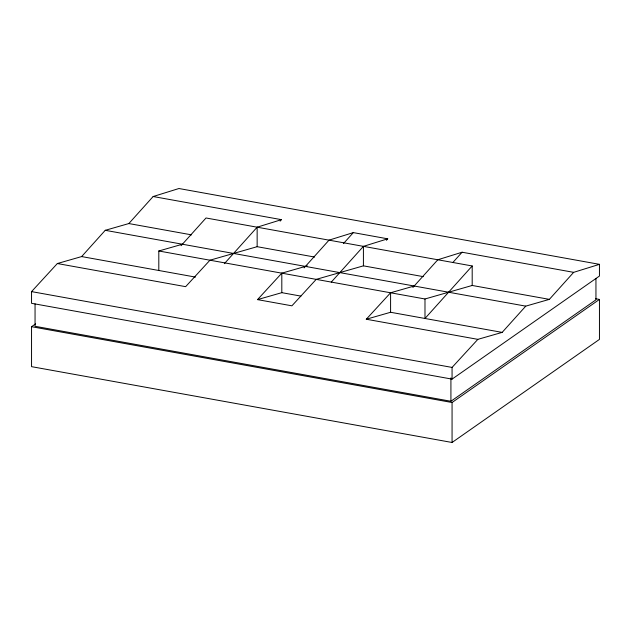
<?xml version="1.0" encoding="UTF-8"?>
<svg xmlns="http://www.w3.org/2000/svg" width="631" height="631" viewBox="0 0 631 631"><rect width="100%" height="100%" fill="white"/><g stroke="black" fill="none" stroke-linecap="round" stroke-linejoin="round"><path stroke-width="0.95" d="M128.842 223.555L153.144 196.525L178.936 188.519L599.45 264.342L599.45 276.039L452.064 379.121L31.55 303.306L31.55 291.609L57.342 263.537L81.644 256.572L105.243 230.315L128.842 223.555L191.54 234.858M181.097 245.688L206.014 217.979L472.193 265.966L472.193 285.464L424.986 298.984L158.807 250.988L158.807 270.486M224.368 263.663L257.148 227.192L281.45 219.659L280.132 221.118M304.103 267.867L329.019 240.151L353.321 232.61L387.718 238.818L386.401 240.277M343.469 243.574L353.321 232.61M331.291 282.089L363.417 246.358L387.718 238.818M412.879 287.476L437.796 259.767L462.097 252.226L573.658 272.34L599.45 264.342M452.9 262.457L462.097 252.226M472.193 265.966L424.986 318.474L424.986 298.984M414.188 286.017L390.589 292.776L366.288 319.231L477.856 339.352L502.158 332.387L525.757 306.138L549.356 299.37L573.658 272.34M423.306 276.646L363.417 265.848L316.21 279.367L291.908 305.822L257.511 299.622L281.812 273.168L307.305 265.864M452.064 379.121L452.064 367.423L477.856 339.352M595.577 298.731L599.45 299.425L599.45 339.391L452.064 442.481L31.55 366.658L31.55 326.7L35.581 323.884M35.052 303.874L35.052 326.29L450.92 401.269L595.948 299.835L595.948 278.389M31.55 326.7L452.064 402.515L599.45 299.425M158.807 250.988L182.406 244.229M314.64 257.054L257.148 246.689L209.942 260.209L185.64 286.663L57.342 263.537M257.511 299.622L281.812 292.666L300.924 296.105M366.288 319.231L390.589 312.274L502.158 332.387M153.144 196.525L281.45 219.659M472.193 285.464L549.356 299.37M105.243 230.315L525.757 306.138M81.644 256.572L195.468 277.096M31.55 291.609L452.064 367.423M452.064 402.515L452.064 442.481M450.92 377.874L450.92 401.269M390.589 292.776L390.589 312.274M363.417 246.358L363.417 265.848M281.812 273.168L281.812 292.666M257.148 227.192L257.148 246.689"/></g></svg>
